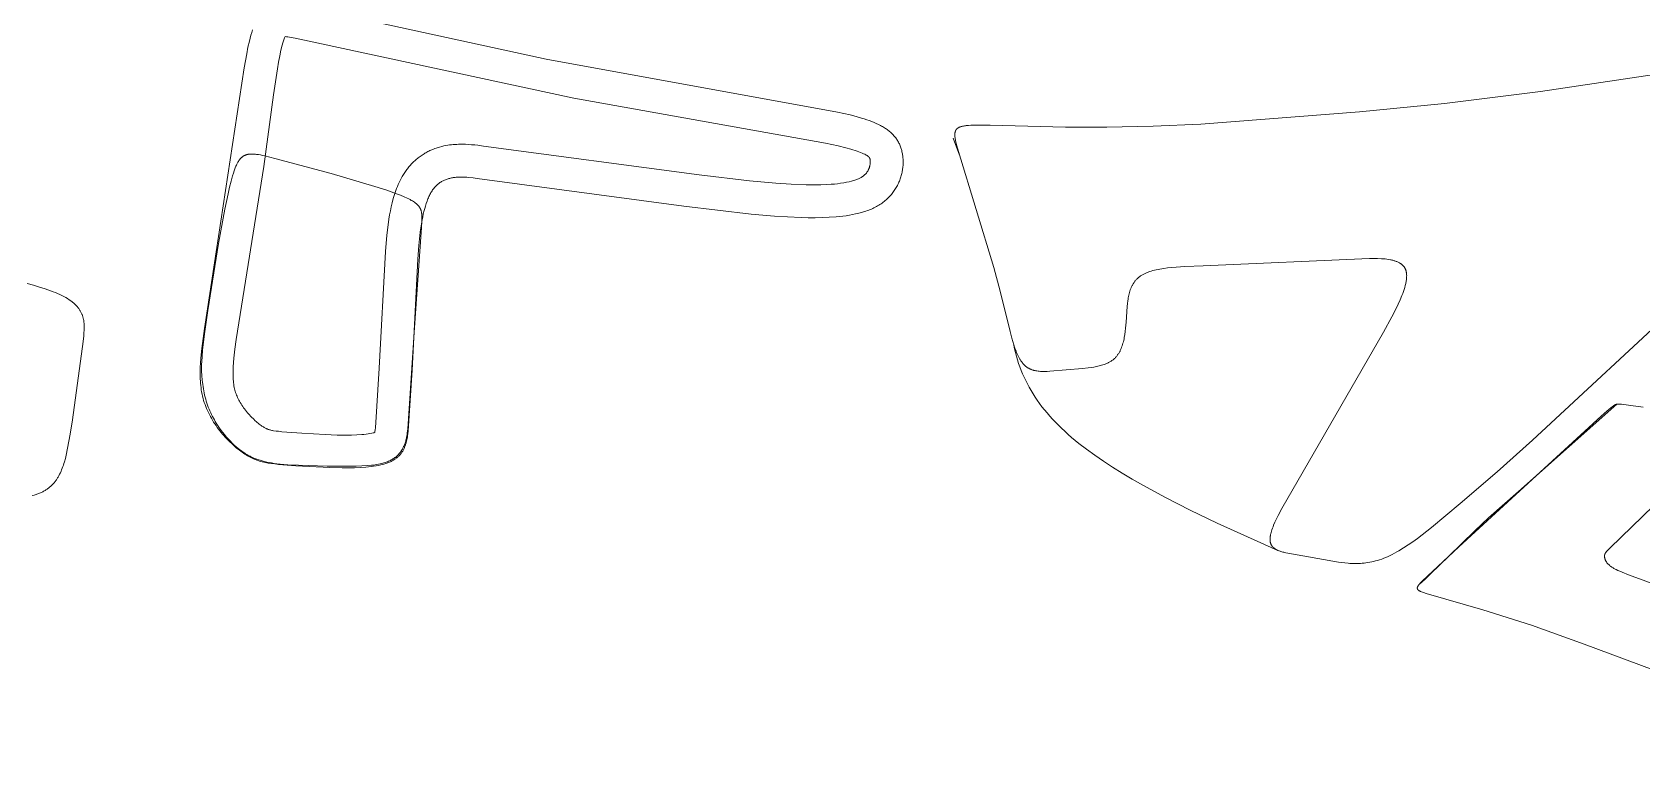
# Model space of a CAD drawing. Header units: metres. Extents: x 591 to 2060, y 452 to 927.
# Drawn here: x 741.5 to 986.4, y 632.7 to 746.4 of the extents above; entities that cross this region are included whole.
import ezdxf

# ---------------------------------------------------------------- set-up
doc = ezdxf.new("R2010")
doc.units = ezdxf.units.M
doc.layers.add('jianzhu', color=18, linetype='Continuous', true_color=0x000000)

msp = doc.modelspace()

# ---------------------------------------------------------------- linework, layer by layer
at = {"layer": 'jianzhu', "color": 1, "lineweight": 20, "true_color": 0xff0000}
for points in [[(775, 746.75), (774.88, 746.35), (774.76, 745.94), (774.53, 745.05), (774.31, 744.11), (774.11, 743.11), (773.74, 740.98), (767.69, 701.26), (767.29, 698.25), (767.14, 696.79), (767.08, 696.07), (767.05, 695.36), (767.03, 694.66), (767.04, 693.97), (767.05, 693.62), (767.07, 693.28), (767.09, 692.95), (767.13, 692.61), (767.16, 692.28), (767.21, 691.95), (767.26, 691.62), (767.33, 691.29), (767.4, 690.97), (767.48, 690.65), (767.56, 690.33), (767.66, 690.02), (767.77, 689.7), (767.88, 689.39), (768.01, 689.09), (768.14, 688.78), (768.28, 688.48), (768.43, 688.19), (768.58, 687.9), (768.74, 687.61), (768.91, 687.32), (769.08, 687.04), (769.26, 686.77), (769.45, 686.5), (769.64, 686.23), (769.83, 685.97), (770.03, 685.71), (770.23, 685.46), (770.43, 685.21), (770.64, 684.97), (770.85, 684.74), (771.07, 684.51), (771.49, 684.07), (771.93, 683.66), (772.36, 683.27), (772.58, 683.09), (772.79, 682.92), (773.01, 682.75), (773.22, 682.59), (773.43, 682.44), (773.64, 682.29), (773.85, 682.16), (774.05, 682.03), (774.25, 681.91), (774.45, 681.79), (774.65, 681.68), (774.85, 681.58), (775.05, 681.49), (775.25, 681.4), (775.45, 681.32), (775.65, 681.24), (775.85, 681.17), (776.06, 681.11), (776.27, 681.05), (776.49, 680.99), (776.71, 680.94), (776.93, 680.89), (777.16, 680.84), (777.39, 680.8), (777.88, 680.72), (778.4, 680.66), (778.95, 680.6), (781.58, 680.4), (786.78, 680.1), (788.66, 680.06), (789.58, 680.06), (790.49, 680.08), (791.38, 680.11), (792.23, 680.17), (792.64, 680.21), (793.04, 680.26), (793.43, 680.31), (793.8, 680.37), (794.17, 680.44), (794.51, 680.51), (794.84, 680.59), (795, 680.64), (795.15, 680.68), (795.3, 680.73), (795.45, 680.78), (795.59, 680.83), (795.73, 680.89), (795.86, 680.94), (795.99, 681), (796.11, 681.06), (796.23, 681.13), (796.35, 681.19), (796.46, 681.26), (796.57, 681.32), (796.67, 681.39), (796.78, 681.46), (796.87, 681.54), (796.97, 681.61), (797.06, 681.69), (797.15, 681.76), (797.23, 681.84), (797.31, 681.92), (797.39, 682.01), (797.46, 682.09), (797.53, 682.17), (797.6, 682.26), (797.67, 682.35), (797.73, 682.44), (797.79, 682.53), (797.85, 682.62), (797.9, 682.71), (797.96, 682.81), (798.01, 682.9), (798.05, 683), (798.1, 683.1), (798.14, 683.2), (798.18, 683.3), (798.22, 683.4), (798.26, 683.5), (798.29, 683.6), (798.32, 683.71), (798.35, 683.81), (798.38, 683.92), (798.44, 684.13), (798.48, 684.34), (798.52, 684.56), (798.56, 684.79), (798.59, 685.01), (798.62, 685.23), (798.67, 685.69), (799.27, 694.94), (800.15, 711.86), (800.31, 713.93), (800.4, 714.94), (800.52, 715.93), (800.65, 716.89), (800.8, 717.81), (800.89, 718.26), (800.98, 718.7), (801.08, 719.12), (801.19, 719.53), (801.3, 719.93), (801.42, 720.31), (801.55, 720.67), (801.61, 720.85), (801.68, 721.03), (801.75, 721.19), (801.83, 721.36), (801.9, 721.52), (801.98, 721.67), (802.06, 721.82), (802.14, 721.97), (802.22, 722.11), (802.31, 722.24), (802.4, 722.37), (802.49, 722.5), (802.58, 722.62), (802.68, 722.74), (802.78, 722.85), (802.88, 722.95), (802.98, 723.05), (803.08, 723.15), (803.19, 723.24), (803.3, 723.33), (803.41, 723.41), (803.52, 723.49), (803.63, 723.57), (803.75, 723.64), (803.87, 723.71), (803.99, 723.77), (804.11, 723.83), (804.23, 723.88), (804.36, 723.93), (804.48, 723.98), (804.61, 724.03), (804.74, 724.07), (804.87, 724.11), (805, 724.14), (805.14, 724.17), (805.27, 724.2), (805.41, 724.23), (805.55, 724.25), (805.69, 724.27), (805.83, 724.29), (805.97, 724.3), (806.12, 724.31), (806.41, 724.33), (806.7, 724.34), (807, 724.34), (807.3, 724.33), (807.61, 724.31), (807.92, 724.29), (808.55, 724.22), (809.18, 724.14), (840.64, 719.92), (850.84, 718.7), (854.42, 718.4), (856.4, 718.27), (858.48, 718.17), (859.55, 718.15), (860.62, 718.14), (861.68, 718.16), (862.74, 718.21), (863.78, 718.28), (864.3, 718.33), (864.8, 718.39), (865.31, 718.46), (865.8, 718.54), (866.28, 718.63), (866.75, 718.72), (867.22, 718.83), (867.67, 718.95), (868.11, 719.09), (868.33, 719.16), (868.54, 719.23), (868.75, 719.31), (868.95, 719.39), (869.15, 719.47), (869.35, 719.56), (869.54, 719.65), (869.73, 719.75), (869.92, 719.84), (870.1, 719.95), (870.28, 720.05), (870.45, 720.16), (870.62, 720.27), (870.78, 720.39), (870.94, 720.5), (871.1, 720.62), (871.25, 720.75), (871.4, 720.88), (871.54, 721.01), (871.68, 721.14), (871.81, 721.28), (871.94, 721.41), (872.07, 721.55), (872.19, 721.7), (872.31, 721.84), (872.42, 721.99), (872.53, 722.14), (872.64, 722.29), (872.74, 722.44), (872.84, 722.6), (872.93, 722.75), (873.02, 722.91), (873.11, 723.07), (873.19, 723.23), (873.26, 723.4), (873.34, 723.56), (873.41, 723.72), (873.47, 723.89), (873.53, 724.05), (873.59, 724.22), (873.65, 724.39), (873.7, 724.56), (873.74, 724.73), (873.78, 724.9), (873.82, 725.06), (873.85, 725.23), (873.88, 725.4), (873.91, 725.57), (873.93, 725.74), (873.95, 725.91), (873.97, 726.08), (873.98, 726.25), (873.98, 726.42), (873.99, 726.59), (873.99, 726.75), (873.98, 726.92), (873.97, 727.08), (873.96, 727.25), (873.95, 727.41), (873.93, 727.57), (873.9, 727.73), (873.88, 727.89), (873.85, 728.05), (873.81, 728.2), (873.78, 728.36), (873.73, 728.51), (873.69, 728.66), (873.64, 728.81), (873.59, 728.96), (873.53, 729.1), (873.47, 729.24), (873.41, 729.38), (873.34, 729.52), (873.27, 729.65), (873.2, 729.79), (873.12, 729.92), (873.04, 730.04), (872.96, 730.17), (872.87, 730.29), (872.78, 730.41), (872.68, 730.52), (872.59, 730.64), (872.48, 730.75), (872.38, 730.86), (872.27, 730.97), (872.16, 731.07), (872.04, 731.18), (871.92, 731.28), (871.8, 731.38), (871.67, 731.47), (871.55, 731.57), (871.41, 731.66), (871.28, 731.75), (871.14, 731.84), (871, 731.93), (870.85, 732.02), (870.7, 732.1), (870.55, 732.18), (870.23, 732.34), (869.9, 732.5), (869.56, 732.65), (869.21, 732.79), (868.84, 732.93), (868.46, 733.06), (868.07, 733.19), (867.67, 733.32), (866.82, 733.56), (865.92, 733.79), (863.98, 734.22), (819.69, 742.28), (782.36, 750.42)], [(779.95, 745.73), (779.86, 745.51), (779.81, 745.37), (779.72, 745.09), (779.62, 744.76), (779.53, 744.43), (779.33, 743.66), (779.14, 742.78), (778.96, 741.83), (778.78, 740.8), (778.2, 736.84), (776.72, 725.94), (772.51, 699.63), (772.31, 698.14), (772.15, 696.75), (772.1, 696.11), (772.06, 695.47), (772.04, 694.89), (772.03, 694.31), (772.04, 694.05), (772.05, 693.79), (772.06, 693.53), (772.08, 693.28), (772.11, 693.03), (772.14, 692.79), (772.18, 692.55), (772.22, 692.32), (772.26, 692.12), (772.31, 691.92), (772.37, 691.73), (772.42, 691.53), (772.49, 691.34), (772.56, 691.16), (772.64, 690.97), (772.72, 690.79), (772.82, 690.59), (772.92, 690.39), (773.02, 690.2), (773.13, 690.01), (773.25, 689.81), (773.38, 689.61), (773.51, 689.42), (773.64, 689.22), (773.78, 689.03), (773.93, 688.84), (774.08, 688.66), (774.23, 688.47), (774.38, 688.29), (774.54, 688.12), (774.7, 687.95), (774.86, 687.78), (775.13, 687.51), (775.41, 687.25), (775.56, 687.12), (775.71, 686.99), (775.87, 686.86), (776.03, 686.73), (776.16, 686.63), (776.29, 686.54), (776.43, 686.44), (776.57, 686.35), (776.67, 686.29), (776.77, 686.22), (776.87, 686.17), (776.98, 686.11), (777.06, 686.07), (777.14, 686.03), (777.22, 686), (777.3, 685.96), (777.39, 685.93), (777.48, 685.9), (777.58, 685.87), (777.67, 685.85), (777.8, 685.81), (777.93, 685.78), (778.06, 685.76), (778.2, 685.73), (778.58, 685.67), (778.96, 685.63), (779.46, 685.57), (782.52, 685.34), (786.05, 685.13), (787.89, 685.07), (789.18, 685.06), (790.04, 685.07), (790.85, 685.09), (791.61, 685.14), (791.95, 685.17), (792.29, 685.2), (792.58, 685.24), (792.87, 685.28), (793.16, 685.34), (793.37, 685.38), (793.49, 685.41), (793.6, 685.44)], [(794.28, 695.24), (795.22, 712.99), (795.43, 715.47), (795.57, 716.68), (795.76, 717.95), (795.86, 718.58), (795.98, 719.2), (796.11, 719.82), (796.26, 720.44), (796.42, 721.06), (796.6, 721.67), (796.7, 721.98), (796.81, 722.28), (796.92, 722.58), (797.04, 722.88), (797.17, 723.2), (797.31, 723.51), (797.46, 723.81), (797.61, 724.11), (797.78, 724.42), (797.96, 724.72), (798.15, 725.02), (798.26, 725.17), (798.36, 725.32), (798.47, 725.47), (798.58, 725.61), (798.69, 725.75), (798.8, 725.9), (798.92, 726.03), (799.04, 726.17), (799.16, 726.3), (799.29, 726.43), (799.41, 726.56), (799.54, 726.69), (799.67, 726.81), (799.81, 726.93), (799.94, 727.05), (800.08, 727.16), (800.22, 727.27), (800.37, 727.38), (800.51, 727.49), (800.65, 727.59), (800.8, 727.69), (800.95, 727.78), (801.09, 727.88), (801.24, 727.96), (801.39, 728.05), (801.54, 728.13), (801.69, 728.21), (801.84, 728.28), (801.99, 728.36), (802.14, 728.43), (802.45, 728.56), (802.76, 728.68), (802.93, 728.74), (803.1, 728.79), (803.26, 728.85), (803.44, 728.9), (803.78, 728.99), (804.13, 729.07), (804.41, 729.13), (804.7, 729.18), (804.98, 729.22), (805.27, 729.26), (805.54, 729.28), (805.81, 729.3), (806.09, 729.32), (806.36, 729.33), (806.87, 729.34), (807.38, 729.33), (807.86, 729.3), (808.34, 729.27), (808.8, 729.22), (809.26, 729.17), (810.13, 729.06), (842.94, 724.67), (850.62, 723.74), (854.62, 723.4), (856.94, 723.25), (859.22, 723.16), (860.35, 723.14), (861.47, 723.16), (862.25, 723.19), (863.02, 723.24), (863.52, 723.28), (864.02, 723.33), (864.48, 723.39), (864.94, 723.46), (865.35, 723.54), (865.76, 723.63), (866.12, 723.71), (866.3, 723.76), (866.48, 723.82), (866.63, 723.86), (866.77, 723.91), (866.92, 723.96), (867.06, 724.02), (867.17, 724.07), (867.28, 724.12), (867.39, 724.17), (867.5, 724.22), (867.58, 724.27), (867.67, 724.32), (867.74, 724.36), (867.81, 724.41), (867.88, 724.46), (867.95, 724.51), (868.01, 724.56), (868.07, 724.61), (868.13, 724.66), (868.18, 724.72), (868.24, 724.77), (868.29, 724.83), (868.34, 724.89), (868.39, 724.94), (868.43, 725), (868.48, 725.06), (868.52, 725.13), (868.56, 725.19), (868.6, 725.25), (868.64, 725.32), (868.67, 725.39), (868.71, 725.45), (868.74, 725.52), (868.77, 725.59), (868.8, 725.66), (868.82, 725.73), (868.85, 725.8), (868.87, 725.87), (868.89, 725.94), (868.91, 726.01), (868.93, 726.09), (868.94, 726.16), (868.95, 726.23), (868.96, 726.3), (868.97, 726.37), (868.98, 726.44), (868.98, 726.5), (868.99, 726.57), (868.99, 726.63), (868.99, 726.7), (868.99, 726.75), (868.98, 726.81), (868.98, 726.86), (868.97, 726.92), (868.96, 726.97), (868.96, 727.01), (868.95, 727.06), (868.94, 727.1), (868.93, 727.13), (868.92, 727.16), (868.91, 727.19), (868.91, 727.21), (868.9, 727.22), (868.89, 727.24), (868.88, 727.26), (868.88, 727.27), (868.88, 727.27), (868.87, 727.28), (868.87, 727.28), (868.87, 727.29), (868.87, 727.29), (868.86, 727.3), (868.86, 727.3), (868.86, 727.31), (868.85, 727.31), (868.85, 727.32), (868.84, 727.32), (868.83, 727.33), (868.82, 727.35), (868.8, 727.36), (868.79, 727.38), (868.77, 727.4), (868.74, 727.42), (868.71, 727.45), (868.68, 727.47), (868.64, 727.5), (868.59, 727.53), (868.54, 727.57), (868.49, 727.6), (868.44, 727.63), (868.36, 727.68), (868.29, 727.72), (868.14, 727.8), (867.95, 727.9), (867.75, 727.99), (867.51, 728.09), (867.26, 728.18), (866.98, 728.29), (866.69, 728.39), (866.35, 728.49), (866.02, 728.59), (865.26, 728.8), (864.12, 729.08), (862.18, 729.49), (823.86, 736.35), (781.5, 745.49), (780.89, 745.6), (780.37, 745.68), (780.16, 745.71), (779.95, 745.73)], [(988.32, 739.96), (970.98, 737.36), (956.37, 735.56), (943.41, 734.27), (919.3, 732.41), (912.02, 732.09), (904.98, 731.94), (898.67, 731.92), (887.25, 732.22), (885.45, 732.26), (884.65, 732.25), (884.28, 732.23), (883.93, 732.21), (883.76, 732.19), (883.6, 732.18), (883.45, 732.16), (883.31, 732.13), (883.17, 732.11), (883.03, 732.08), (882.91, 732.05), (882.85, 732.03), (882.79, 732.02)], [(881.59, 730.25), (882.54, 727.68)], [(881.59, 730.25), (882.54, 727.68)], [(882.79, 732.02), (882.73, 732), (882.68, 731.98), (882.63, 731.96), (882.58, 731.94), (882.53, 731.92), (882.48, 731.9), (882.44, 731.88), (882.39, 731.85), (882.37, 731.84), (882.35, 731.83), (882.33, 731.82), (882.31, 731.8), (882.29, 731.79), (882.27, 731.78), (882.26, 731.76), (882.24, 731.75), (882.22, 731.73), (882.2, 731.72), (882.19, 731.71), (882.17, 731.69), (882.16, 731.67), (882.14, 731.66), (882.13, 731.64), (882.11, 731.63), (882.1, 731.61), (882.08, 731.59), (882.07, 731.58), (882.06, 731.56), (882.04, 731.54), (882.03, 731.52), (882.02, 731.51), (882.01, 731.49), (882, 731.47), (881.99, 731.45), (881.98, 731.43), (881.97, 731.41), (881.96, 731.39), (881.95, 731.37), (881.94, 731.35), (881.93, 731.33), (881.93, 731.3), (881.92, 731.28), (881.91, 731.26), (881.91, 731.24), (881.9, 731.21), (881.89, 731.19), (881.89, 731.17), (881.88, 731.14), (881.87, 731.09), (881.87, 731.04), (881.86, 730.99), (881.86, 730.94), (881.85, 730.88), (881.85, 730.82), (881.85, 730.76), (881.85, 730.7), (881.85, 730.64), (881.86, 730.58), (881.86, 730.51), (881.87, 730.44), (881.89, 730.3), (881.91, 730.15), (881.94, 730), (881.97, 729.83), (882.05, 729.48), (882.14, 729.09), (882.39, 728.21), (887.76, 710.58), (888.75, 706.96), (890.26, 700.84), (890.53, 699.79), (890.68, 699.28), (890.83, 698.79), (890.99, 698.31), (891.07, 698.08), (891.16, 697.85), (891.25, 697.63), (891.34, 697.41), (891.44, 697.21), (891.54, 697.01), (891.64, 696.81), (891.74, 696.63), (891.8, 696.54), (891.85, 696.45), (891.91, 696.36), (891.97, 696.28), (892.02, 696.2), (892.08, 696.12), (892.14, 696.04), (892.2, 695.97), (892.26, 695.89), (892.33, 695.82), (892.39, 695.76), (892.46, 695.69), (892.52, 695.63), (892.59, 695.57), (892.66, 695.51), (892.73, 695.46), (892.8, 695.41), (892.87, 695.36), (892.94, 695.31), (893.01, 695.27), (893.09, 695.22), (893.16, 695.18), (893.24, 695.14), (893.32, 695.11), (893.4, 695.07), (893.48, 695.04), (893.56, 695.01), (893.64, 694.98), (893.72, 694.96), (893.81, 694.93), (893.89, 694.91), (893.98, 694.89), (894.07, 694.87), (894.15, 694.85), (894.24, 694.83), (894.33, 694.82), (894.51, 694.8), (894.7, 694.78), (894.89, 694.76), (895.08, 694.75), (895.28, 694.75), (895.48, 694.75), (895.89, 694.76), (896.32, 694.78), (901.26, 695.19), (902.14, 695.28), (902.57, 695.34), (902.99, 695.41), (903.4, 695.49), (903.6, 695.53), (903.8, 695.58), (903.99, 695.63), (904.18, 695.68), (904.37, 695.74), (904.55, 695.8), (904.73, 695.87), (904.91, 695.94), (905.08, 696.02), (905.16, 696.06), (905.24, 696.1)], [(882.79, 732.02), (882.73, 732), (882.68, 731.98), (882.63, 731.96), (882.58, 731.94), (882.53, 731.92), (882.48, 731.9), (882.44, 731.88), (882.39, 731.85), (882.37, 731.84), (882.35, 731.83), (882.33, 731.82), (882.31, 731.8), (882.29, 731.79), (882.27, 731.78), (882.26, 731.76), (882.24, 731.75), (882.22, 731.73), (882.2, 731.72), (882.19, 731.71), (882.17, 731.69), (882.16, 731.67), (882.14, 731.66), (882.13, 731.64), (882.11, 731.63), (882.1, 731.61), (882.08, 731.59), (882.07, 731.58), (882.06, 731.56), (882.04, 731.54), (882.03, 731.52), (882.02, 731.51), (882.01, 731.49), (882, 731.47), (881.99, 731.45), (881.98, 731.43), (881.97, 731.41), (881.96, 731.39), (881.95, 731.37), (881.94, 731.35), (881.93, 731.33), (881.93, 731.3), (881.92, 731.28), (881.91, 731.26), (881.91, 731.24), (881.9, 731.21), (881.89, 731.19), (881.89, 731.17), (881.88, 731.14), (881.87, 731.09), (881.87, 731.04), (881.86, 730.99), (881.86, 730.94), (881.85, 730.88), (881.85, 730.82), (881.85, 730.76), (881.85, 730.7), (881.85, 730.64), (881.86, 730.58), (881.86, 730.51), (881.87, 730.44), (881.89, 730.3), (881.91, 730.15), (881.94, 730), (881.97, 729.83), (882.05, 729.48), (882.14, 729.09), (882.39, 728.21), (887.76, 710.58), (888.75, 706.96), (890.26, 700.84), (890.53, 699.79), (890.68, 699.28), (890.83, 698.79), (890.99, 698.31), (891.07, 698.08), (891.16, 697.85), (891.25, 697.63), (891.34, 697.41), (891.44, 697.21), (891.54, 697.01), (891.64, 696.81), (891.74, 696.63), (891.8, 696.54), (891.85, 696.45), (891.91, 696.36), (891.97, 696.28), (892.02, 696.2), (892.08, 696.12), (892.14, 696.04), (892.2, 695.97), (892.26, 695.89), (892.33, 695.82), (892.39, 695.76), (892.46, 695.69), (892.52, 695.63), (892.59, 695.57), (892.66, 695.51), (892.73, 695.46), (892.8, 695.41), (892.87, 695.36), (892.94, 695.31), (893.01, 695.27), (893.09, 695.22), (893.16, 695.18), (893.24, 695.14), (893.32, 695.11), (893.4, 695.07), (893.48, 695.04), (893.56, 695.01), (893.64, 694.98), (893.72, 694.96), (893.81, 694.93), (893.89, 694.91), (893.98, 694.89), (894.07, 694.87), (894.15, 694.85), (894.24, 694.83), (894.33, 694.82), (894.51, 694.8), (894.7, 694.78), (894.89, 694.76), (895.08, 694.75), (895.28, 694.75), (895.48, 694.75), (895.89, 694.76), (896.32, 694.78), (901.26, 695.19), (902.14, 695.28), (902.57, 695.34), (902.99, 695.41), (903.4, 695.49), (903.6, 695.53), (903.8, 695.58), (903.99, 695.63), (904.18, 695.68), (904.37, 695.74), (904.55, 695.8), (904.73, 695.87), (904.91, 695.94), (905.08, 696.02), (905.16, 696.06), (905.24, 696.1)], [(800.77, 717.6), (800.77, 717.84), (800.78, 718.06), (800.78, 718.26), (800.77, 718.44), (800.77, 718.53), (800.76, 718.61), (800.75, 718.69), (800.74, 718.77), (800.73, 718.85), (800.72, 718.92), (800.7, 719), (800.69, 719.07), (800.67, 719.16), (800.65, 719.2), (800.64, 719.25), (800.63, 719.29), (800.61, 719.34), (800.6, 719.38), (800.58, 719.43), (800.56, 719.47), (800.54, 719.51), (800.52, 719.56), (800.5, 719.6), (800.47, 719.65), (800.45, 719.69), (800.42, 719.73), (800.39, 719.78), (800.36, 719.82), (800.33, 719.87), (800.29, 719.91), (800.25, 719.95), (800.22, 720), (800.17, 720.04), (800.13, 720.09), (800.08, 720.13), (800.04, 720.18), (799.99, 720.22), (799.93, 720.27), (799.88, 720.32), (799.82, 720.36), (799.75, 720.41), (799.69, 720.46), (799.62, 720.5), (799.48, 720.6), (799.32, 720.7), (799.15, 720.79), (798.96, 720.9), (798.76, 721), (798.55, 721.11), (798.07, 721.33), (797.52, 721.56), (796.91, 721.8), (795.43, 722.33), (793.62, 722.92), (786.95, 724.9), (778.38, 727.19), (776.85, 727.56), (776.51, 727.64), (776.19, 727.7), (775.89, 727.75), (775.61, 727.79), (775.47, 727.81), (775.34, 727.82), (775.21, 727.83), (775.08, 727.84), (774.96, 727.84), (774.84, 727.84), (774.73, 727.84), (774.61, 727.83), (774.56, 727.83), (774.5, 727.82), (774.45, 727.82), (774.4, 727.81), (774.35, 727.8), (774.3, 727.79), (774.24, 727.78), (774.2, 727.77), (774.15, 727.76), (774.1, 727.74), (774.05, 727.73), (774, 727.71), (773.96, 727.7), (773.91, 727.68), (773.87, 727.66), (773.82, 727.64), (773.78, 727.62), (773.73, 727.6), (773.69, 727.58), (773.65, 727.55), (773.61, 727.53), (773.57, 727.5), (773.53, 727.48), (773.49, 727.45), (773.45, 727.42), (773.41, 727.39), (773.37, 727.36), (773.33, 727.32), (773.29, 727.29), (773.26, 727.25), (773.22, 727.22), (773.19, 727.18), (773.15, 727.14), (773.11, 727.1), (773.08, 727.06), (773.05, 727.02), (773.01, 726.97), (772.98, 726.93), (772.94, 726.88), (772.91, 726.83), (772.85, 726.73), (772.78, 726.63), (772.72, 726.52), (772.66, 726.4), (772.6, 726.28), (772.54, 726.15), (772.48, 726.02), (772.42, 725.88), (772.31, 725.59), (772.2, 725.27), (772.08, 724.92), (771.97, 724.55), (771.75, 723.73), (771.52, 722.8), (771.29, 721.77), (770.81, 719.47), (769.84, 714.23), (768.21, 704.03), (767.7, 700.47), (767.4, 697.98), (767.32, 697.02), (767.27, 696.2), (767.25, 695.83), (767.25, 695.47), (767.26, 694.79), (767.29, 694.11), (767.34, 693.44), (767.38, 693.11), (767.42, 692.77), (767.47, 692.44), (767.52, 692.12), (767.58, 691.79), (767.64, 691.47), (767.71, 691.15), (767.79, 690.83), (767.87, 690.52), (767.96, 690.21), (768.06, 689.91), (768.16, 689.6), (768.27, 689.31), (768.39, 689.02), (768.51, 688.73), (768.64, 688.45), (768.77, 688.17), (768.9, 687.9), (769.04, 687.64), (769.19, 687.38), (769.34, 687.12), (769.48, 686.87), (769.79, 686.4), (770.1, 685.95), (770.41, 685.52), (770.72, 685.13), (771.03, 684.76), (771.33, 684.42), (771.63, 684.11), (771.92, 683.81), (772.21, 683.54), (772.49, 683.29), (772.76, 683.06), (773.03, 682.84), (773.3, 682.64), (773.56, 682.45), (773.82, 682.28), (773.95, 682.2), (774.08, 682.12), (774.21, 682.04), (774.34, 681.97), (774.48, 681.9), (774.62, 681.83), (774.76, 681.76), (774.9, 681.69), (775.19, 681.56), (775.5, 681.44), (775.81, 681.33), (776.14, 681.22), (776.47, 681.13), (776.81, 681.03), (777.17, 680.95), (777.52, 680.87), (777.89, 680.81), (778.28, 680.74), (778.71, 680.69), (779.2, 680.64), (780.39, 680.55), (781.98, 680.47), (786.35, 680.34), (788.68, 680.31), (790.77, 680.33), (791.65, 680.36), (792.42, 680.41), (793.08, 680.47), (793.38, 680.5), (793.66, 680.54), (793.93, 680.58), (794.17, 680.62), (794.4, 680.67), (794.61, 680.72), (794.81, 680.77), (795, 680.83), (795.18, 680.88), (795.35, 680.94), (795.51, 681.01), (795.67, 681.07), (795.82, 681.13), (795.97, 681.2), (796.11, 681.27), (796.24, 681.35), (796.37, 681.42), (796.5, 681.5), (796.56, 681.54), (796.62, 681.58), (796.67, 681.63), (796.73, 681.67), (796.79, 681.71), (796.84, 681.76), (796.89, 681.8), (796.94, 681.85), (797, 681.89), (797.05, 681.94), (797.09, 681.99), (797.14, 682.04), (797.19, 682.09), (797.24, 682.14), (797.28, 682.19), (797.33, 682.24), (797.41, 682.35), (797.5, 682.46), (797.58, 682.57), (797.65, 682.69), (797.73, 682.81), (797.8, 682.93), (797.86, 683.05), (797.93, 683.18), (797.99, 683.31), (798.05, 683.44), (798.1, 683.58), (798.16, 683.71), (798.21, 683.85), (798.25, 683.99), (798.3, 684.13), (798.34, 684.28), (798.38, 684.42), (798.41, 684.58), (798.45, 684.75), (798.48, 684.94), (798.51, 685.15), (798.55, 685.4), (798.62, 686.03), (799.59, 700.65)], [(950.36, 710.41), (950.38, 710.37), (950.4, 710.33), (950.42, 710.29), (950.44, 710.25), (950.45, 710.21), (950.47, 710.17), (950.48, 710.13), (950.49, 710.09), (950.51, 710.04), (950.52, 709.99), (950.53, 709.93), (950.54, 709.88), (950.55, 709.83), (950.56, 709.77), (950.57, 709.72), (950.58, 709.66), (950.58, 709.61), (950.59, 709.55), (950.59, 709.49), (950.59, 709.43), (950.6, 709.31), (950.59, 709.19), (950.59, 709.06), (950.58, 708.93), (950.57, 708.8), (950.55, 708.67), (950.53, 708.53), (950.5, 708.4), (950.48, 708.26), (950.45, 708.11), (950.38, 707.83), (950.3, 707.53), (950.21, 707.23), (950.1, 706.92), (949.99, 706.61), (949.87, 706.29), (949.61, 705.64), (949.32, 704.99), (949.01, 704.34), (948.35, 703.05), (947.07, 700.71), (931.59, 673.88), (931.04, 672.82), (930.79, 672.3), (930.56, 671.8), (930.35, 671.32), (930.26, 671.09), (930.18, 670.87), (930.1, 670.65), (930.03, 670.43), (929.97, 670.23), (929.92, 670.03), (929.9, 669.93), (929.88, 669.83), (929.86, 669.74), (929.84, 669.65), (929.83, 669.56), (929.82, 669.47), (929.81, 669.39), (929.81, 669.3), (929.81, 669.22), (929.81, 669.14), (929.81, 669.07), (929.81, 669.03), (929.81, 668.99), (929.82, 668.95), (929.82, 668.92), (929.83, 668.88), (929.83, 668.85), (929.84, 668.81), (929.84, 668.78), (929.85, 668.74), (929.86, 668.71), (929.87, 668.68), (929.88, 668.64), (929.89, 668.61), (929.9, 668.58), (929.91, 668.55), (929.92, 668.52), (929.93, 668.49), (929.94, 668.46), (929.95, 668.43), (929.97, 668.4), (929.98, 668.37), (929.99, 668.35), (930.01, 668.32), (930.03, 668.29), (930.04, 668.26), (930.06, 668.24), (930.07, 668.21), (930.09, 668.19), (930.11, 668.16), (930.13, 668.14), (930.15, 668.11), (930.17, 668.09), (930.19, 668.06), (930.21, 668.04), (930.23, 668.02), (930.25, 668), (930.27, 667.97), (930.29, 667.95), (930.31, 667.93), (930.34, 667.91), (930.38, 667.87), (930.43, 667.83), (930.48, 667.79), (930.53, 667.75), (930.59, 667.72), (930.64, 667.68), (930.7, 667.65), (930.75, 667.62), (930.81, 667.58), (930.87, 667.55), (930.94, 667.53), (931, 667.5), (931.06, 667.47), (931.13, 667.44), (931.19, 667.42), (931.33, 667.37), (931.47, 667.32), (931.61, 667.28), (931.76, 667.24), (931.91, 667.21), (932.21, 667.14), (932.53, 667.08), (940.23, 665.72), (940.7, 665.65), (941.19, 665.59), (941.69, 665.54), (941.95, 665.52), (942.2, 665.51), (942.47, 665.5), (942.73, 665.49), (943, 665.5), (943.27, 665.5), (943.55, 665.52), (943.82, 665.54), (944.11, 665.56), (944.39, 665.6), (944.68, 665.64), (944.97, 665.69), (945.27, 665.75), (945.57, 665.82), (945.87, 665.9), (946.17, 665.99), (946.48, 666.08), (946.8, 666.19), (947.11, 666.31), (947.43, 666.44), (947.76, 666.59), (948.08, 666.74), (948.41, 666.9), (948.75, 667.08), (949.08, 667.26), (949.42, 667.46), (950.11, 667.87), (950.8, 668.33), (951.51, 668.81), (952.22, 669.32), (952.93, 669.85), (954.38, 670.98), (958.73, 674.64), (964.35, 679.47), (969.73, 684.27), (1015.88, 727.09)], [(799.59, 700.65), (800.71, 716.66), (800.77, 717.6)], [(950.36, 710.41), (950.34, 710.45), (950.32, 710.49), (950.3, 710.53), (950.27, 710.57), (950.25, 710.61), (950.22, 710.65), (950.19, 710.69), (950.16, 710.72), (950.13, 710.76), (950.1, 710.79), (950.07, 710.83), (950.04, 710.86), (950.01, 710.9), (949.97, 710.93), (949.94, 710.96), (949.9, 710.99), (949.87, 711.02), (949.83, 711.05), (949.79, 711.08), (949.75, 711.11), (949.71, 711.14), (949.67, 711.17), (949.63, 711.2), (949.59, 711.22), (949.54, 711.25), (949.5, 711.27), (949.41, 711.32), (949.32, 711.37), (949.22, 711.42), (949.12, 711.46), (949.02, 711.5), (948.92, 711.54), (948.81, 711.57), (948.7, 711.61), (948.59, 711.64), (948.47, 711.67), (948.35, 711.7), (948.23, 711.73), (948.11, 711.75), (947.86, 711.8), (947.6, 711.83), (947.33, 711.87), (947.05, 711.89), (946.77, 711.91), (946.18, 711.94), (945.57, 711.95), (944.93, 711.95), (919.61, 710.84), (916.83, 710.72), (915.5, 710.63), (914.85, 710.58), (914.23, 710.51), (913.63, 710.43), (913.05, 710.33), (912.77, 710.28), (912.49, 710.22), (912.23, 710.15), (911.97, 710.09), (911.72, 710.01), (911.47, 709.94), (911.24, 709.85), (911.13, 709.81), (911.02, 709.76), (910.91, 709.72), (910.8, 709.67), (910.7, 709.62), (910.59, 709.57), (910.49, 709.52), (910.4, 709.46), (910.3, 709.41), (910.21, 709.35), (910.12, 709.29), (910.03, 709.23), (909.95, 709.17), (909.87, 709.11), (909.79, 709.04), (909.71, 708.97), (909.64, 708.91), (909.57, 708.84), (909.5, 708.77), (909.43, 708.69), (909.36, 708.62), (909.3, 708.54), (909.24, 708.47), (909.18, 708.39), (909.12, 708.31), (909.07, 708.23), (909.01, 708.15), (908.96, 708.06), (908.91, 707.98), (908.87, 707.89), (908.82, 707.81), (908.78, 707.72), (908.74, 707.63), (908.69, 707.54), (908.66, 707.45), (908.62, 707.36), (908.58, 707.26), (908.55, 707.17), (908.48, 706.97), (908.43, 706.78), (908.37, 706.58), (908.32, 706.37), (908.28, 706.16), (908.24, 705.95), (908.2, 705.74), (908.17, 705.52), (908.12, 705.08), (908.07, 704.63), (907.91, 702.27), (907.83, 701.31), (907.77, 700.84), (907.71, 700.37), (907.63, 699.92), (907.59, 699.69), (907.54, 699.47), (907.49, 699.25), (907.43, 699.04), (907.37, 698.83), (907.3, 698.62), (907.23, 698.42), (907.15, 698.23), (907.11, 698.13), (907.07, 698.04), (907.02, 697.94), (906.98, 697.85), (906.93, 697.76), (906.88, 697.67), (906.83, 697.58), (906.78, 697.5), (906.72, 697.41), (906.67, 697.33), (906.61, 697.25), (906.55, 697.17), (906.49, 697.09), (906.42, 697.01), (906.36, 696.94), (906.29, 696.86), (906.22, 696.79), (906.15, 696.72), (906.08, 696.66), (906, 696.59), (905.92, 696.52), (905.83, 696.45), (905.73, 696.39), (905.64, 696.33), (905.54, 696.27), (905.44, 696.21), (905.34, 696.15), (905.24, 696.1)], [(741.47, 675.84), (741.77, 675.92), (742.06, 676.01), (742.2, 676.05), (742.34, 676.1), (742.47, 676.15), (742.6, 676.2), (742.73, 676.26), (742.86, 676.32), (742.98, 676.38), (743.11, 676.44), (743.22, 676.5), (743.34, 676.56), (743.45, 676.63), (743.56, 676.7), (743.67, 676.77), (743.78, 676.84), (743.88, 676.92), (743.98, 677), (744.08, 677.07), (744.17, 677.16), (744.27, 677.24), (744.36, 677.32), (744.45, 677.41), (744.53, 677.49), (744.62, 677.58), (744.7, 677.67), (744.78, 677.76), (744.86, 677.86), (744.94, 677.95), (745.01, 678.05), (745.08, 678.15), (745.15, 678.25), (745.22, 678.35), (745.29, 678.45), (745.35, 678.55), (745.42, 678.66), (745.54, 678.87), (745.65, 679.09), (745.76, 679.31), (745.86, 679.54), (745.96, 679.77), (746.05, 680.01), (746.14, 680.25), (746.23, 680.49), (746.3, 680.74), (746.38, 680.99), (746.52, 681.49), (746.64, 682.01), (746.87, 683.06), (747.27, 685.19), (747.62, 687.36), (749.21, 699.31), (749.31, 700.18), (749.35, 700.6), (749.38, 701.02), (749.39, 701.23), (749.39, 701.43), (749.39, 701.64), (749.38, 701.84), (749.37, 702.04), (749.35, 702.24), (749.34, 702.34), (749.32, 702.44), (749.31, 702.53), (749.29, 702.63), (749.27, 702.73), (749.25, 702.83), (749.22, 702.92), (749.2, 703.02), (749.17, 703.11), (749.14, 703.21), (749.11, 703.3), (749.07, 703.4), (749.03, 703.49), (748.99, 703.58), (748.95, 703.68), (748.9, 703.77), (748.85, 703.86), (748.8, 703.95), (748.75, 704.04), (748.69, 704.13), (748.63, 704.22), (748.57, 704.31), (748.5, 704.4), (748.43, 704.49), (748.36, 704.58), (748.28, 704.66), (748.2, 704.75), (748.12, 704.84), (748.04, 704.92), (747.95, 705.01), (747.85, 705.09), (747.76, 705.17), (747.66, 705.26), (747.55, 705.34), (747.44, 705.42), (747.33, 705.51), (747.22, 705.59), (747.1, 705.67), (746.85, 705.83), (746.58, 705.99), (746.3, 706.14), (746, 706.3), (745.68, 706.45), (745.35, 706.6), (745.01, 706.75), (744.65, 706.89), (744.27, 707.04), (743.47, 707.32), (742.61, 707.6), (741.68, 707.87), (740.69, 708.14)], [(890.84, 698.76), (890.95, 698.2), (891.09, 697.63), (891.23, 697.08), (891.39, 696.53), (891.56, 695.98), (891.75, 695.44), (891.95, 694.91), (892.16, 694.39), (892.39, 693.87), (892.63, 693.35), (892.89, 692.84), (893.16, 692.33), (893.45, 691.83), (893.75, 691.33), (894.06, 690.84), (894.4, 690.35), (894.74, 689.87), (895.11, 689.38), (895.49, 688.91), (895.88, 688.43), (896.29, 687.96), (896.72, 687.49), (897.16, 687.02), (897.62, 686.56), (898.09, 686.09), (898.58, 685.63), (899.09, 685.17), (899.62, 684.71), (900.72, 683.8), (901.89, 682.89), (903.13, 681.99), (904.45, 681.08), (905.84, 680.17), (907.3, 679.26), (908.83, 678.35), (910.44, 677.42), (913.9, 675.55), (917.67, 673.64), (921.78, 671.67), (931, 667.5)], [(793.6, 685.44), (793.63, 685.6), (793.66, 685.85), (793.69, 686.16), (794.28, 695.24)], [(986.58, 689.29), (984.72, 689.57), (983.61, 689.71), (983.26, 689.74), (983.01, 689.76), (982.91, 689.77), (982.83, 689.77), (982.66, 689.77), (982.64, 689.77), (982.63, 689.77), (982.61, 689.77), (982.59, 689.77), (982.57, 689.76), (982.57, 689.76), (982.56, 689.76), (982.55, 689.76), (982.54, 689.76), (982.53, 689.76), (982.52, 689.75), (982.51, 689.75), (982.5, 689.75), (982.48, 689.74), (982.46, 689.73), (982.43, 689.72), (982.41, 689.71), (982.38, 689.7), (982.35, 689.69), (982.32, 689.67), (982.29, 689.66), (982.26, 689.64), (982.19, 689.6), (982.11, 689.54), (982.02, 689.48), (981.92, 689.41), (981.68, 689.23), (981.4, 689.01), (981.05, 688.72), (980.17, 687.96), (958.52, 668.02), (952.94, 662.8), (952.8, 662.67), (952.69, 662.55), (952.6, 662.45), (952.53, 662.36), (952.5, 662.34), (952.44, 662.25), (952.41, 662.22), (952.38, 662.18), (952.36, 662.14), (952.33, 662.1), (952.31, 662.07), (952.29, 662.03), (952.28, 662.02), (952.27, 662), (952.26, 661.98), (952.26, 661.97), (952.25, 661.95), (952.24, 661.94), (952.24, 661.92), (952.23, 661.9), (952.23, 661.89), (952.22, 661.87), (952.22, 661.86), (952.22, 661.84), (952.21, 661.83), (952.21, 661.81), (952.21, 661.81), (952.21, 661.8), (952.21, 661.79), (952.21, 661.79), (952.21, 661.78), (952.21, 661.77), (952.21, 661.77), (952.21, 661.76), (952.21, 661.75), (952.21, 661.74), (952.21, 661.74), (952.21, 661.73), (952.21, 661.72), (952.21, 661.72), (952.21, 661.71), (952.21, 661.7), (952.21, 661.7), (952.21, 661.69), (952.22, 661.68), (952.22, 661.68), (952.22, 661.67), (952.22, 661.66), (952.22, 661.66), (952.23, 661.65), (952.23, 661.65), (952.23, 661.64), (952.23, 661.63), (952.24, 661.63), (952.24, 661.62), (952.24, 661.61), (952.25, 661.61), (952.25, 661.6), (952.25, 661.6), (952.26, 661.59), (952.26, 661.58), (952.26, 661.58), (952.27, 661.57), (952.27, 661.56), (952.28, 661.55), (952.29, 661.54), (952.3, 661.53), (952.31, 661.52), (952.32, 661.5), (952.34, 661.49), (952.35, 661.48), (952.36, 661.47), (952.38, 661.46), (952.39, 661.45), (952.41, 661.43), (952.42, 661.42), (952.44, 661.41), (952.45, 661.4), (952.47, 661.39), (952.51, 661.37), (952.55, 661.34), (952.59, 661.32), (952.64, 661.3), (952.69, 661.27), (952.74, 661.25), (952.86, 661.2), (953, 661.15), (953.17, 661.09), (953.57, 660.96), (962.2, 658.45), (969.61, 656.1), (977.62, 653.24), (1032.66, 632.73)], [(967.62, 676.48), (982.57, 689.76)], [(991.7, 661.07), (984.33, 663.8), (983.4, 664.17), (983.03, 664.32), (982.72, 664.46), (982.45, 664.59), (982.33, 664.65), (982.22, 664.71), (982.11, 664.77), (982.01, 664.83), (981.92, 664.88), (981.83, 664.94), (981.75, 665), (981.67, 665.05), (981.6, 665.11), (981.53, 665.17), (981.46, 665.23), (981.39, 665.28), (981.33, 665.34), (981.27, 665.4), (981.22, 665.46), (981.17, 665.51), (981.12, 665.57), (981.07, 665.63), (981.03, 665.68), (980.99, 665.74), (980.95, 665.8), (980.92, 665.85), (980.89, 665.91), (980.86, 665.96), (980.83, 666.02), (980.81, 666.07), (980.79, 666.12), (980.77, 666.18), (980.75, 666.23), (980.74, 666.28), (980.73, 666.33), (980.72, 666.35), (980.72, 666.38), (980.71, 666.4), (980.71, 666.42), (980.7, 666.45), (980.7, 666.47), (980.7, 666.49), (980.7, 666.52), (980.7, 666.54), (980.69, 666.56), (980.69, 666.58), (980.69, 666.61), (980.69, 666.63), (980.69, 666.65), (980.69, 666.67), (980.69, 666.69), (980.7, 666.71), (980.7, 666.73), (980.7, 666.75), (980.7, 666.77), (980.71, 666.79), (980.71, 666.81), (980.72, 666.83), (980.72, 666.85), (980.73, 666.87), (980.73, 666.89), (980.74, 666.9), (980.75, 666.92), (980.75, 666.94), (980.76, 666.96), (980.77, 666.98), (980.78, 667), (980.79, 667.02), (980.81, 667.05), (980.82, 667.07), (980.83, 667.09), (980.85, 667.11), (980.86, 667.13), (980.89, 667.18), (980.93, 667.23), (980.97, 667.28), (981.02, 667.33), (981.12, 667.44), (981.24, 667.57), (981.54, 667.87), (996.43, 682.33)], [(967.62, 676.48), (963.07, 672.46), (960.97, 670.5), (957, 666.61)], [(967.62, 676.48), (963.07, 672.46), (960.97, 670.5), (957, 666.61)], [(952.53, 662.36), (953.4, 663.14), (954.23, 663.91), (957, 666.61)]]:
    msp.add_lwpolyline(points, dxfattribs=at)

doc.saveas('drawing.dxf')
